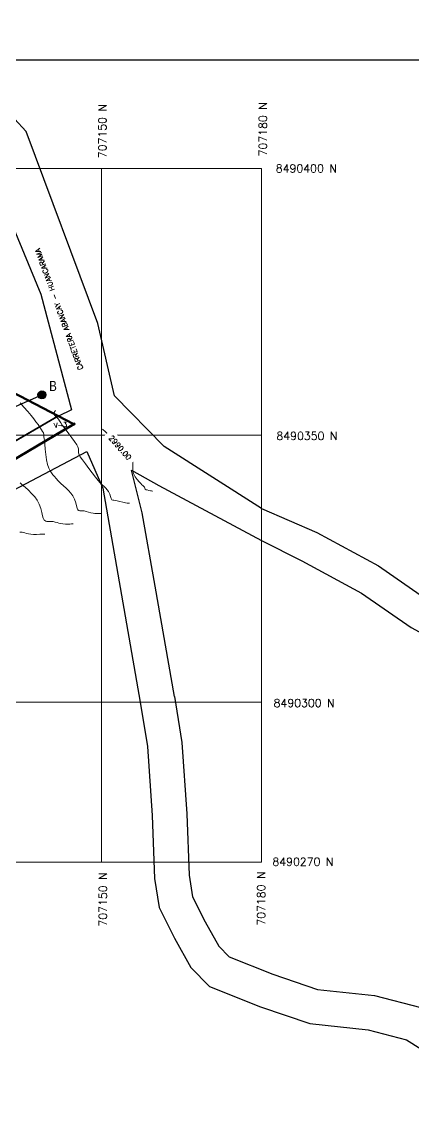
# Model space of a CAD drawing. Header units: metres. Extents: x 699753 to 708012, y 8489657 to 8490746.
# Drawn here: x 707135.1 to 707208.4, y 8490222 to 8490427.5 of the extents above; entities that cross this region are included whole.
import ezdxf
from ezdxf.enums import TextEntityAlignment as Align

# ---------------------------------------------------------------- set-up
doc = ezdxf.new("R2010")
doc.units = ezdxf.units.M
for name, color, linetype, lineweight in [('A-ACOTACION', 7, 'Continuous', 9), ('auxiliar', 1, 'Continuous', 9), ('BLOQUES', 7, 'Continuous', 60)]:
    doc.layers.add(name, color=color, linetype=linetype, lineweight=lineweight)
for name, color, linetype in [('C-ANNO-MATC-TEXT', 150, 'Continuous'), ('C-HYDR-CTCH-HDPT', 2, 'Continuous'), ('C-PROP-TEXT', 92, 'Continuous'), ('C-SSWR-PIPE-PATT', 7, 'Continuous'), ('C-STRM-STRC', 170, 'Continuous'), ('C-TOPO', 7, 'Continuous'), ('C-TOPO-MAJR', 9, 'Continuous'), ('CALLES', 7, 'Continuous'), ('V-SITE-VEGE', 80, 'Continuous')]:
    doc.layers.add(name, color=color, linetype=linetype)
doc.styles.add('ROMANT', font='romant.shx')
doc.styles.get("Standard").update_dxf_attribs({"font": 'simplex.shx'})

msp = doc.modelspace()

# ---------------------------------------------------------------- linework, layer by layer
at = {"flags": 128}
for points in [[(707180, 8490336.28), (707161.73, 8490347.87), (707152.46, 8490357.39), (707149.33, 8490370.96), (707135.89, 8490406.93)], [(707127.61, 8490403.05), (707138.62, 8490376.47), (707144.37, 8490354.79), (707141.96, 8490353.59)], [(707068.35, 8490305.37), (707147.23, 8490346.96), (707150.22, 8490340.11), (707157.26, 8490300)], [(707155.62, 8490343.46), (707160.74, 8490340.6), (707180, 8490330.3)]]:
    msp.add_lwpolyline(points, dxfattribs=at)
at = {"elevation": 3003, "flags": 128}
msp.add_lwpolyline([(707075.32, 8490329.5), (707138.84, 8490357.57)], dxfattribs=at)
at = {"lineweight": 40}
msp.add_solid([(707142.45, 8490351.76), (707142.53, 8490351.61), (707142.92, 8490351.94)], dxfattribs=at)
at = {"layer": 'BLOQUES', "lineweight": 0, "flags": 128}
msp.add_lwpolyline([(707109.72, 8490334.98), (707141.8, 8490353.67), (707141.96, 8490353.59), (707109.8, 8490334.85)], close=True, dxfattribs=at)
at = {"layer": 'C-ANNO-MATC-TEXT', "lineweight": 9}
for p, q in [((707020, 8490400), (707180, 8490400)), ((707150, 8490270), (707150, 8490400)), ((707180, 8490270), (707180, 8490400)), ((707020, 8490350), (707180, 8490350)), ((707020, 8490300), (707180, 8490300)), ((707020, 8490270), (707180, 8490270))]:
    msp.add_line(p, q, dxfattribs=at)
at = {"layer": 'C-HYDR-CTCH-HDPT', "flags": 128}
for points in [[(707146.56, 8490578.3), (707162.3, 8490546.56), (707163.93, 8490532.69), (707161.7, 8490517.84), (707149.11, 8490504.35), (707126.04, 8490483.66), (707102.87, 8490463.3), (707090.65, 8490453.4), (707088, 8490449.17), (707087.91, 8490445.9), (707090.37, 8490442.84), (707105.43, 8490431.15), (707118.02, 8490421.77), (707126.98, 8490415.68), (707131.51, 8490411.69), (707135.89, 8490406.93)], [(707180, 8490336.28), (707190.32, 8490331.77), (707201.87, 8490325.51), (707211.13, 8490319.1), (707222.14, 8490313.14), (707232.84, 8490306.68), (707253.2, 8490294.54), (707271.28, 8490285.32), (707280.93, 8490281.54), (707295.95, 8490272.17), (707306.36, 8490265.58), (707325.92, 8490251.19), (707335.7, 8490243.15), (707355.32, 8490229.08)], [(707180, 8490330.3), (707187.53, 8490326.46), (707198.72, 8490320.39), (707207.99, 8490313.98), (707219.16, 8490307.93), (707229.76, 8490301.53), (707250.3, 8490289.28), (707268.82, 8490279.85), (707278.23, 8490276.15), (707292.76, 8490267.09), (707302.98, 8490260.62), (707322.23, 8490246.45), (707332.04, 8490238.39), (707351.83, 8490224.2)], [(707157.26, 8490300), (707158.59, 8490291.69), (707159.49, 8490278.72), (707159.94, 8490266.96), (707160.78, 8490261.5), (707163.69, 8490255.73), (707166.72, 8490250.27), (707170.26, 8490246.72), (707179.81, 8490242.9), (707189.04, 8490239.74), (707199.95, 8490238.56), (707207.16, 8490236.71), (707214.17, 8490232.23)], [(707163.68, 8490301.02), (707165.05, 8490292.43), (707165.99, 8490279.07), (707166.42, 8490267.58), (707167.05, 8490263.5), (707169.43, 8490258.78), (707171.97, 8490254.22), (707173.92, 8490252.26), (707182.07, 8490249), (707190.46, 8490246.13), (707201.12, 8490244.98), (707209.79, 8490242.75), (707218.56, 8490237.14), (707225.65, 8490228.4), (707233.35, 8490209.79), (707238.94, 8490195.42), (707241.76, 8490182.12), (707245.65, 8490168.72), (707248.12, 8490151.61), (707251.62, 8490128.08), (707253.25, 8490115.76), (707256.54, 8490089.72), (707257.23, 8490082.1), (707258.23, 8490074.14)]]:
    msp.add_lwpolyline(points, dxfattribs=at)
at = {"layer": 'C-SSWR-PIPE-PATT'}
msp.add_circle((707144.79, 8490352.11), 0.196, dxfattribs=at)
at = {"layer": 'C-TOPO', "color": 132, "linetype": 'Continuous', "lineweight": 0, "true_color": 0x00b8b8, "flags": 128}
for points, elevation in [([(707134.77, 8490356.07), (707135.47, 8490355.28), (707136.19, 8490354.46), (707136.83, 8490353.71), (707137.31, 8490353.11), (707137.73, 8490352.54), (707138.13, 8490352), (707138.48, 8490351.49), (707138.77, 8490351.05), (707138.98, 8490350.69), (707139.11, 8490350.43), (707139.19, 8490350.16), (707139.22, 8490349.93), (707139.23, 8490349.71), (707139.26, 8490349.42), (707139.3, 8490349.03), (707139.37, 8490348.33), (707139.47, 8490347.42), (707139.59, 8490346.41), (707139.73, 8490345.41), (707139.91, 8490344.52), (707140.11, 8490343.86), (707140.36, 8490343.34), (707140.61, 8490342.94), (707140.87, 8490342.6), (707141.17, 8490342.27), (707141.51, 8490341.91), (707141.91, 8490341.46), (707142.37, 8490340.98), (707142.86, 8490340.52), (707143.36, 8490340.07), (707143.84, 8490339.62), (707144.28, 8490339.15), (707144.65, 8490338.65), (707144.97, 8490338), (707145.17, 8490337.34), (707145.32, 8490336.75), (707145.42, 8490336.35), (707145.51, 8490336.13), (707145.58, 8490336.02), (707145.62, 8490335.99), (707145.67, 8490335.95), (707145.77, 8490335.89), (707145.93, 8490335.84), (707146.14, 8490335.83), (707146.43, 8490335.84), (707146.77, 8490335.81), (707147.13, 8490335.72), (707147.55, 8490335.61), (707148, 8490335.49), (707148.42, 8490335.39), (707148.78, 8490335.33), (707149.14, 8490335.31), (707149.45, 8490335.32), (707149.72, 8490335.34), (707149.94, 8490335.35)], 2992), ([(707141.41, 8490354.66), (707141.39, 8490354.63), (707141.35, 8490354.56), (707141.26, 8490354.44), (707141.14, 8490354.25), (707141.09, 8490353.99), (707141.22, 8490353.75), (707141.45, 8490353.54), (707141.72, 8490353.26), (707141.92, 8490352.99), (707142.12, 8490352.68), (707142.36, 8490352.32), (707142.64, 8490351.9), (707142.92, 8490351.52), (707143.36, 8490350.94), (707143.89, 8490350.25), (707144.45, 8490349.51), (707144.96, 8490348.81), (707145.35, 8490348.23), (707145.57, 8490347.85), (707145.68, 8490347.44), (707145.69, 8490347.09), (707145.7, 8490346.74), (707145.8, 8490346.34), (707146.02, 8490345.97), (707146.43, 8490345.37), (707146.99, 8490344.62), (707147.62, 8490343.78), (707148.27, 8490342.94), (707148.88, 8490342.16), (707149.39, 8490341.53), (707149.74, 8490341.1), (707150.13, 8490340.7), (707150.48, 8490340.37), (707150.8, 8490340.08), (707151.09, 8490339.79), (707151.34, 8490339.46), (707151.56, 8490338.98), (707151.69, 8490338.52), (707151.79, 8490338.13), (707151.91, 8490337.9), (707152.11, 8490337.82), (707152.32, 8490337.82), (707152.58, 8490337.8), (707152.91, 8490337.72), (707153.43, 8490337.6), (707154.01, 8490337.45), (707154.51, 8490337.34), (707154.78, 8490337.28), (707154.96, 8490337.27), (707155.1, 8490337.28), (707155.22, 8490337.28)], 2991), ([(707134.76, 8490341.11), (707135.16, 8490340.74), (707135.69, 8490340.27), (707136.3, 8490339.72), (707136.92, 8490339.11), (707137.49, 8490338.48), (707137.96, 8490337.84), (707138.35, 8490337.08), (707138.62, 8490336.3), (707138.81, 8490335.55), (707138.97, 8490334.9), (707139.09, 8490334.47), (707139.2, 8490334.23), (707139.29, 8490334.11), (707139.33, 8490334.07), (707139.41, 8490334.01), (707139.55, 8490333.93), (707139.77, 8490333.86), (707140.06, 8490333.84), (707140.48, 8490333.85), (707140.97, 8490333.81), (707141.35, 8490333.72), (707141.68, 8490333.63), (707141.99, 8490333.53), (707142.34, 8490333.45), (707142.77, 8490333.39), (707143.24, 8490333.35), (707143.67, 8490333.35), (707144.05, 8490333.37), (707144.39, 8490333.4), (707144.67, 8490333.41)], 2993), ([(707134.72, 8490331.86), (707135.16, 8490331.82), (707135.61, 8490331.71), (707135.96, 8490331.61), (707136.31, 8490331.51), (707136.76, 8490331.44), (707137.26, 8490331.41), (707137.83, 8490331.41), (707138.43, 8490331.44), (707138.97, 8490331.46), (707139.4, 8490331.47)], 2994)]:
    msp.add_lwpolyline(points, dxfattribs=dict(at, elevation=elevation))
at = {"layer": 'C-TOPO', "color": 20, "linetype": 'Continuous', "lineweight": 0, "elevation": 2990, "flags": 128}
msp.add_lwpolyline([(707159.54, 8490339.52), (707159.5, 8490339.53), (707159.39, 8490339.56), (707159.19, 8490339.6), (707158.89, 8490339.68), (707158.56, 8490339.75), (707158.39, 8490339.79), (707158.29, 8490339.8), (707158.2, 8490339.82), (707158.16, 8490339.91), (707158.12, 8490340.08), (707158.03, 8490340.27), (707157.91, 8490340.42), (707157.75, 8490340.56), (707157.57, 8490340.74), (707157.38, 8490340.95), (707157.06, 8490341.27), (707156.69, 8490341.71), (707156.31, 8490342.23), (707156.01, 8490342.83), (707155.87, 8490343.34), (707155.84, 8490343.86), (707155.85, 8490344.39), (707155.85, 8490344.93), (707155.77, 8490345.49), (707155.55, 8490346.08), (707155.19, 8490346.61), (707154.61, 8490347.23), (707153.89, 8490347.93), (707153.08, 8490348.65), (707152.24, 8490349.37), (707151.44, 8490350.05), (707150.74, 8490350.65), (707150.19, 8490351.14)], dxfattribs=at)
at = {"layer": 'V-SITE-VEGE', "flags": 128}
msp.add_lwpolyline([(707086.67, 8490321.38), (707055.05, 8490368.28), (707076.42, 8490387.77), (707141.96, 8490353.59), (707086.67, 8490321.38)], dxfattribs=at)

# ---------------------------------------------------------------- texts
at = {"layer": 'auxiliar', "insert": (707142.33, 8490351.94), "char_height": 0.9, "attachment_point": 5, "rotation": 4.7667}
msp.add_mtext('\\A1;V-3', dxfattribs=at)
at = {"layer": 'BLOQUES', "lineweight": 25, "char_height": 1.5, "attachment_point": 5, "rotation": 90}
for s, insert in [('707150 N', (707150.16, 8490407.01)), ('707180 N', (707180.23, 8490407.35)), ('707150 N', (707150.26, 8490263)), ('707180 N', (707179.9, 8490263.17))]:
    msp.add_mtext(s, dxfattribs=dict(at, insert=insert))
at = {"layer": 'BLOQUES', "lineweight": 25, "char_height": 1.5, "attachment_point": 5}
for s, insert in [('8490400 N', (707188.37, 8490400.02)), ('8490350 N', (707188.48, 8490349.89)), ('8490300 N', (707187.96, 8490299.82)), ('8490270 N', (707187.73, 8490270.07))]:
    msp.add_mtext(s, dxfattribs=dict(at, insert=insert))
at = {"layer": 'CALLES', "style": 'ROMANT'}
msp.add_text('CARRETERA ABANCAY - HUANCARAMA', height=0.9562, rotation=109.8335, dxfattribs=at).set_placement((707142.07, 8490373.62), align=Align.MIDDLE)

# ---------------------------------------------------------------- next in the draw order: texts
at = {"layer": 'C-PROP-TEXT', "color": 253, "linetype": 'Continuous', "lineweight": -3, "insert": (707140.2, 8490359.24, 4), "char_height": 1.875, "attachment_point": 4, "bg_fill": 3, "box_fill_scale": 1.254, "bg_fill_color": 256, "bg_fill_true_color": 13158600, "bg_fill_transparency": 0}
msp.add_mtext('{\\fArial Narrow|b0|i0|c0|p34;\\C30;B}', dxfattribs=at)
at = {"layer": 'C-TOPO-MAJR', "color": 5, "linetype": 'Continuous', "lineweight": 9, "insert": (707153.48, 8490347.69, 2990), "char_height": 1, "width": 5.9638, "attachment_point": 5, "rotation": 311.0903, "bg_fill": 3, "box_fill_scale": 1.635, "bg_fill_color": 256, "bg_fill_true_color": 13158600, "bg_fill_transparency": 0}
msp.add_mtext('2990.00', dxfattribs=at)

# ---------------------------------------------------------------- next in the draw order: hatches: boundary and pattern name
h = msp.add_hatch(color=256)
h.dxf.hatch_style = 1
h.set_gradient(color1=(0, 0, 255), color2=(255, 255, 0), tint=1, name='INVSPHERICAL')
h.paths.add_polyline_path([(707138.09, 8490357.57, 1), (707139.59, 8490357.57, 1)])

# ---------------------------------------------------------------- next in the draw order: linework, layer by layer
msp.add_circle((707138.84, 8490357.57, 3003), 0.75)
at = {"layer": 'A-ACOTACION', "lineweight": 30, "flags": 128}
msp.add_lwpolyline([(706943.08, 8490420.35), (707463.28, 8490420.35), (707463.28, 8490037.85), (706943.08, 8490037.85), (706943.08, 8490420.35)], dxfattribs=at)
at = {"layer": 'C-HYDR-CTCH-HDPT', "flags": 128}
msp.add_lwpolyline([(707163.68, 8490301.02), (707160.06, 8490321.73), (707157.59, 8490335.47), (707155.62, 8490343.46)], dxfattribs=at)
at = {"layer": 'C-STRM-STRC', "lineweight": 50, "flags": 128}
msp.add_lwpolyline([(707055.05, 8490368.28), (707076.42, 8490387.77), (707144.79, 8490352.11), (707088.49, 8490318.69), (707055.05, 8490368.28)], dxfattribs=at)

doc.saveas('drawing.dxf')
